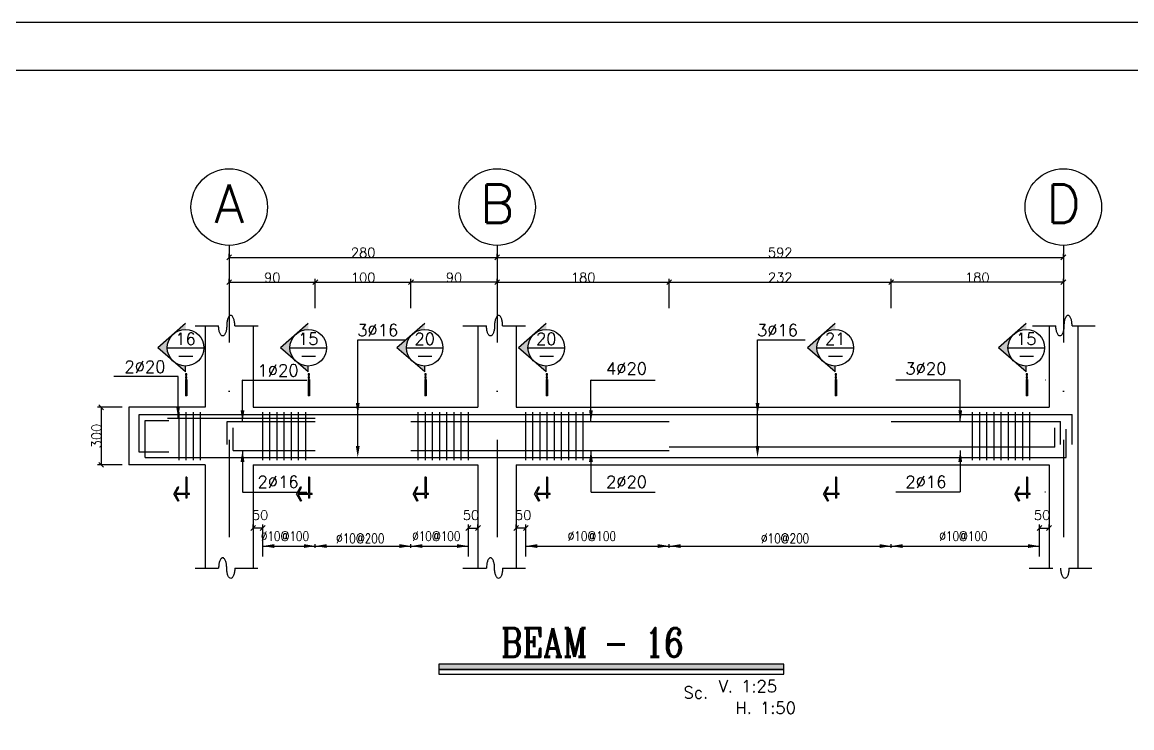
# Model space of a CAD drawing. Header units: millimetres. Extents: x -231 to 30223, y -7037 to 7120.
# Drawn here: x 11619 to 13939, y -1638 to -165 of the extents above; entities that cross this region are included whole.
import ezdxf
from ezdxf.enums import TextEntityAlignment as Align

# ---------------------------------------------------------------- set-up
doc = ezdxf.new("R2010")
doc.units = ezdxf.units.MM
for name, pattern in [('CENTER', [2, 1.25, -0.25, 0.25, -0.25]), ('DASHDOTX2', [50.8, 25.4, -12.7, 0, -12.7]), ('DASHED', [0.75, 0.5, -0.25])]:
    doc.linetypes.add(name, pattern=pattern)
for name, color, linetype in [('2', 2, 'Continuous'), ('3', 3, 'Continuous'), ('44', 150, 'Continuous'), ('5', 7, 'Continuous'), ('ax', 1, 'DASHDOTX2'), ('AXE', 8, 'CENTER'), ('CADR', 2, 'Continuous'), ('COV', 4, 'Continuous'), ('DIM', 1, 'Continuous'), ('DST', 1, 'Continuous'), ('HAT', 4, 'Continuous'), ('KH', 3, 'Continuous'), ('STT', 6, 'Continuous'), ('TEX', 4, 'Continuous'), ('TX', 2, 'Continuous'), ('TX1', 3, 'Continuous')]:
    doc.layers.add(name, color=color, linetype=linetype)
doc.styles.add('RC2', font='ROMANC.SHX', dxfattribs={"height": 25})
doc.styles.add('RC5', font='ROMANC.SHX', dxfattribs={"height": 50})
doc.styles.add('ROMANS', font='romans.shx')
doc.dimstyles.new('SC25', dxfattribs={"dimscale": 0.1, "dimtxt": 200, "dimasz": 0.5, "dimexe": 75, "dimexo": 0, "dimgap": 0, "dimtad": 1, "dimdec": 0, "dimlfac": 2.5, "dimdsep": 46, "dimtxsty": 'ROMANS', "dimblk": 'TIC', "dimcen": 0, "dimclrd": 44, "dimclre": 13, "dimclrt": 62, "dimadec": 0, "dimazin": 0, "dimtfac": 0.925926, "dimtdec": 0, "dimtix": 1, "dimtmove": 2, "dimatfit": 3, "dimldrblk": 'TIC', "dimfxl": 1, "dimtolj": 1, "dimarcsym": 0})
doc.dimstyles.new('SC50', dxfattribs={"dimscale": 0.1, "dimtxt": 200, "dimasz": 0.5, "dimexe": 75, "dimexo": 0, "dimgap": 0, "dimtad": 1, "dimdec": 0, "dimlfac": 0.5, "dimdsep": 46, "dimtxsty": 'ROMANS', "dimblk": 'TIC', "dimcen": 0, "dimclrd": 44, "dimclre": 1, "dimclrt": 62, "dimadec": 0, "dimazin": 0, "dimtfac": 0.925926, "dimtdec": 0, "dimtix": 1, "dimtmove": 2, "dimatfit": 3, "dimldrblk": 'TIC', "dimfxl": 1, "dimtolj": 1, "dimarcsym": 0})

# ---------------------------------------------------------------- blocks, each defined once
blk = doc.blocks.new('A$C588F66C5')
at = {"layer": 'DST'}
for p, q in [((1.5, 4), (431.5, 4)), ((1.5, 4), (431.5, 4)), ((111.5, 0), (111.5, 8)), ((111.5, 0), (111.5, 8)), ((311.5, 0), (311.5, 8)), ((311.5, 0), (311.5, 8)), ((311.5, 0), (311.5, 8)), ((311.5, 0), (311.5, 8)), ((551.5, 4), (1625.5, 4)), ((851.5, 0), (851.5, 8)), ((1315.5, 0), (1315.5, 8))]:
    blk.add_line(p, q, dxfattribs=at)
for points in [[(87.5, 8), (111.5, 4), (87.5, 0)], [(135.5, 8), (111.5, 4), (135.5, 0)], [(287.5, 8), (311.5, 4), (287.5, 0)], [(287.5, 8), (311.5, 4), (287.5, 0)], [(335.5, 8), (311.5, 4), (335.5, 0)], [(335.5, 8), (311.5, 4), (335.5, 0)], [(827.5, 8), (851.5, 4), (827.5, 0)], [(875.5, 8), (851.5, 4), (875.5, 0)], [(1291.5, 8), (1315.5, 4), (1291.5, 0)], [(1339.5, 8), (1315.5, 4), (1339.5, 0)]]:
    blk.add_solid(points, dxfattribs=at)
at = {"layer": 'TX1', "style": 'ROMANS', "width": 0.8}
for s, p in [('%%c10@100', (-2.3, 14.7)), ('%%c10@200', (155.1, 10.1)), ('%%c10@100', (314.1, 14.7)), ('%%c10@100', (639.3, 14.7)), ('%%c10@200', (1043.3, 10.1)), ('%%c10@100', (1416.1, 14.7))]:
    blk.add_text(s, height=20, dxfattribs=at).set_placement(p)
blk = doc.blocks.new('TIC')
blk.add_line((-100, -100), (100, 100))
blk = doc.blocks.new('*D602')
at = {"layer": 'DIM', "color": 1, "lineweight": -2, "transparency": 16777216}
for p, q in [((12232, -707.9), (12232, -700.4)), ((12432, -761.7), (12432, -700.4))]:
    blk.add_line(p, q, dxfattribs=at)
at = {"layer": 'DIM', "color": 44, "lineweight": -2, "transparency": 16777216}
blk.add_line((12232.1, -707.9), (12432, -707.9), dxfattribs=at)
at = {"layer": 'DIM', "color": 44, "lineweight": -2, "transparency": 16777216, "xscale": 0.05, "yscale": 0.05, "zscale": 0.05, "rotation": 180}
blk.add_blockref('TIC', (12232, -707.9), dxfattribs=at)
at = {"layer": 'DIM', "color": 44, "lineweight": -2, "transparency": 16777216, "xscale": 0.05, "yscale": 0.05, "zscale": 0.05}
blk.add_blockref('TIC', (12432, -707.9), dxfattribs=at)
at = {"layer": 'DIM', "color": 62, "transparency": 16777216, "insert": (12332, -697.9), "char_height": 20, "attachment_point": 5, "style": 'ROMANS'}
blk.add_mtext('\\A1;100', dxfattribs=at)
blk = doc.blocks.new('*D603')
at = {"layer": 'DIM', "color": 1, "lineweight": -2, "transparency": 16777216}
for p, q in [((12432, -761.7), (12432, -700.4)), ((12612, -707.9), (12612, -700.4))]:
    blk.add_line(p, q, dxfattribs=at)
at = {"layer": 'DIM', "color": 44, "lineweight": -2, "transparency": 16777216}
blk.add_line((12612, -707.9), (12432.1, -707.9), dxfattribs=at)
at = {"layer": 'DIM', "color": 44, "lineweight": -2, "transparency": 16777216, "xscale": 0.05, "yscale": 0.05, "zscale": 0.05, "rotation": 180}
blk.add_blockref('TIC', (12432, -707.9), dxfattribs=at)
at = {"layer": 'DIM', "color": 44, "lineweight": -2, "transparency": 16777216, "xscale": 0.05, "yscale": 0.05, "zscale": 0.05}
blk.add_blockref('TIC', (12612, -707.9), dxfattribs=at)
at = {"layer": 'DIM', "color": 62, "transparency": 16777216, "insert": (12522, -697.9), "char_height": 20, "attachment_point": 5, "style": 'ROMANS'}
blk.add_mtext('\\A1;90', dxfattribs=at)
blk = doc.blocks.new('*D604')
at = {"layer": 'DIM', "color": 1, "lineweight": -2, "transparency": 16777216}
for p, q in [((12052, -655.9), (12052, -648.4)), ((12612, -655.9), (12612, -648.4))]:
    blk.add_line(p, q, dxfattribs=at)
at = {"layer": 'DIM', "color": 44, "lineweight": -2, "transparency": 16777216}
blk.add_line((12052.1, -655.9), (12612, -655.9), dxfattribs=at)
at = {"layer": 'DIM', "color": 44, "lineweight": -2, "transparency": 16777216, "xscale": 0.05, "yscale": 0.05, "zscale": 0.05, "rotation": 180}
blk.add_blockref('TIC', (12052, -655.9), dxfattribs=at)
at = {"layer": 'DIM', "color": 44, "lineweight": -2, "transparency": 16777216, "xscale": 0.05, "yscale": 0.05, "zscale": 0.05}
blk.add_blockref('TIC', (12612, -655.9), dxfattribs=at)
at = {"layer": 'DIM', "color": 62, "transparency": 16777216, "insert": (12332, -645.9), "char_height": 20, "attachment_point": 5, "style": 'ROMANS'}
blk.add_mtext('\\A1;280', dxfattribs=at)
blk = doc.blocks.new('EEE')
at = {"layer": '5'}
h = blk.add_hatch(color=256, dxfattribs=at)
h.paths.add_polyline_path([(-25.1, 28.8), (-58.1, 0), (-25.1, -28.8, -0.454846)])
h.paths.add_polyline_path([(-25.1, -28.8), (0, -50.6), (0, -38.2, -0.181206)])
h.paths.add_polyline_path([(0, 38.2), (0, 50.6), (-25.1, 28.8, -0.181206)])
h = blk.add_hatch(color=256, dxfattribs=at)
h.paths.add_polyline_path([(2.9, -57.6), (2.9, -54.7), (0, -54.7), (0, -57.6)])
h.paths.add_polyline_path([(0, -63.5), (2.9, -63.5), (2.9, -60.5), (0, -60.5)])
h.paths.add_polyline_path([(2.9, -66.4), (0, -66.4), (0, -100.6), (2.9, -100.6)])
blk.add_hatch(color=256, dxfattribs=at).paths.add_polyline_path([(0.4, -306.8), (0.4, -314.3), (2.9, -314.3), (2.9, -306.8), (8, -306.8), (8, -304.3), (2.9, -304.3), (2.9, -270), (0.4, -270), (0.4, -304.3), (-20.7, -304.3), (-14.1, -291.7), (-16.3, -290.5), (-24.2, -305.6), (-16.3, -320.7), (-14.1, -319.5), (-20.7, -306.8)])
at = {"layer": '2'}
for p, q in [((0, 50.6), (-58.1, 0)), ((0, -50.6), (-58.1, 0)), ((-38.2, 0), (38.2, 0)), ((0, -50.6), (0, -38.2)), ((2.9, -66.4), (0, -66.4)), ((0, -66.4), (0, -100.6)), ((2.9, -66.4), (2.9, -100.6)), ((2.9, -100.6), (0, -100.6)), ((2.9, -270), (0.4, -270)), ((-24.2, -305.6), (-16.3, -290.5)), ((-14.1, -291.7), (-16.3, -290.5)), ((-24.2, -305.6), (-16.3, -320.7)), ((-14.1, -319.5), (-16.3, -320.7)), ((2.9, -314.3), (0.4, -314.3)), ((8, -306.8), (8, -304.3))]:
    blk.add_line(p, q, dxfattribs=at)
for points in [[(0, -57.6), (2.9, -57.6), (2.9, -54.7), (0, -54.7)], [(0, -63.5), (2.9, -63.5), (2.9, -60.5), (0, -60.5)]]:
    blk.add_lwpolyline(points, close=True, dxfattribs=at)
for points in [[(0.4, -270), (0.4, -304.3)], [(2.9, -270), (2.9, -304.3)], [(0.4, -304.3), (-20.7, -304.3), (-14.1, -291.7)], [(0.4, -306.8), (-20.7, -306.8), (-14.1, -319.5)], [(0.4, -306.8), (0.4, -314.3)], [(8, -304.3), (2.9, -304.3)], [(8, -306.8), (2.9, -306.8)], [(2.9, -306.8), (2.9, -314.3)]]:
    blk.add_lwpolyline(points, dxfattribs=at)
blk.add_circle((0, 0), 38.2, dxfattribs=at)
at = {"layer": '3'}
blk.add_line((-13.7, -17.7), (15, -17.7), dxfattribs=at)
at = {"layer": 'TX1', "style": 'ROMANS'}
blk.add_attdef('B', text='', height=25, dxfattribs=at).set_placement((0, 18.7), align=Align.MIDDLE_CENTER)
blk = doc.blocks.new('*D606')
at = {"layer": 'DIM', "color": 13, "lineweight": -2, "transparency": 16777216}
for p, q in [((12102, -1221.3), (12102, -1213.8)), ((12122, -1280.6), (12122, -1213.8))]:
    blk.add_line(p, q, dxfattribs=at)
at = {"layer": 'DIM', "color": 44, "lineweight": -2, "transparency": 16777216}
blk.add_line((12122, -1221.3), (12102.1, -1221.3), dxfattribs=at)
at = {"layer": 'DIM', "color": 44, "lineweight": -2, "transparency": 16777216, "xscale": 0.05, "yscale": 0.05, "zscale": 0.05, "rotation": 180}
blk.add_blockref('TIC', (12102, -1221.3), dxfattribs=at)
at = {"layer": 'DIM', "color": 44, "lineweight": -2, "transparency": 16777216, "xscale": 0.05, "yscale": 0.05, "zscale": 0.05}
blk.add_blockref('TIC', (12122, -1221.3), dxfattribs=at)
at = {"layer": 'DIM', "color": 62, "transparency": 16777216, "insert": (12116.5, -1194.3), "char_height": 20, "attachment_point": 5, "style": 'ROMANS'}
blk.add_mtext('\\A1;50', dxfattribs=at)
blk = doc.blocks.new('*D608')
at = {"layer": 'DIM', "color": 13, "lineweight": -2, "transparency": 16777216}
for p, q in [((11828.4, -969.1), (11776.9, -969.1)), ((11828.4, -1089.1), (11776.9, -1089.1))]:
    blk.add_line(p, q, dxfattribs=at)
at = {"layer": 'DIM', "color": 44, "lineweight": -2, "transparency": 16777216}
blk.add_line((11784.4, -969.1), (11784.4, -1089), dxfattribs=at)
at = {"layer": 'DIM', "color": 44, "lineweight": -2, "transparency": 16777216, "xscale": 0.05, "yscale": 0.05, "zscale": 0.05}
for p, rotation in [((11784.4, -969.1), 90), ((11784.4, -1089.1), 270)]:
    blk.add_blockref('TIC', p, dxfattribs=dict(at, rotation=rotation))
at = {"layer": 'DIM', "color": 62, "transparency": 16777216, "insert": (11774.4, -1029.1), "char_height": 20, "attachment_point": 5, "rotation": 90, "style": 'ROMANS'}
blk.add_mtext('\\A1;300', dxfattribs=at)
blk = doc.blocks.new('*D609')
at = {"layer": 'DIM', "color": 1, "lineweight": -2, "transparency": 16777216}
for p, q in [((12052, -707.9), (12052, -700.4)), ((12232, -761.7), (12232, -700.4))]:
    blk.add_line(p, q, dxfattribs=at)
at = {"layer": 'DIM', "color": 44, "lineweight": -2, "transparency": 16777216}
blk.add_line((12052.1, -707.9), (12232, -707.9), dxfattribs=at)
at = {"layer": 'DIM', "color": 44, "lineweight": -2, "transparency": 16777216, "xscale": 0.05, "yscale": 0.05, "zscale": 0.05, "rotation": 180}
blk.add_blockref('TIC', (12052, -707.9), dxfattribs=at)
at = {"layer": 'DIM', "color": 44, "lineweight": -2, "transparency": 16777216, "xscale": 0.05, "yscale": 0.05, "zscale": 0.05}
blk.add_blockref('TIC', (12232, -707.9), dxfattribs=at)
at = {"layer": 'DIM', "color": 62, "transparency": 16777216, "insert": (12142, -697.9), "char_height": 20, "attachment_point": 5, "style": 'ROMANS'}
blk.add_mtext('\\A1;90', dxfattribs=at)
blk = doc.blocks.new('*D610')
at = {"layer": 'DIM', "color": 13, "lineweight": -2, "transparency": 16777216}
for p, q in [((12652, -1221.3), (12652, -1213.8)), ((12672, -1280.6), (12672, -1213.8))]:
    blk.add_line(p, q, dxfattribs=at)
at = {"layer": 'DIM', "color": 44, "lineweight": -2, "transparency": 16777216}
blk.add_line((12672, -1221.3), (12652.1, -1221.3), dxfattribs=at)
at = {"layer": 'DIM', "color": 44, "lineweight": -2, "transparency": 16777216, "xscale": 0.05, "yscale": 0.05, "zscale": 0.05, "rotation": 180}
blk.add_blockref('TIC', (12652, -1221.3), dxfattribs=at)
at = {"layer": 'DIM', "color": 44, "lineweight": -2, "transparency": 16777216, "xscale": 0.05, "yscale": 0.05, "zscale": 0.05}
blk.add_blockref('TIC', (12672, -1221.3), dxfattribs=at)
at = {"layer": 'DIM', "color": 62, "transparency": 16777216, "insert": (12666.5, -1194.3), "char_height": 20, "attachment_point": 5, "style": 'ROMANS'}
blk.add_mtext('\\A1;50', dxfattribs=at)
blk = doc.blocks.new('*D611')
at = {"layer": 'DIM', "color": 13, "lineweight": -2, "transparency": 16777216}
for p, q in [((12552, -1280.6), (12552, -1213.8)), ((12572, -1221.3), (12572, -1213.8))]:
    blk.add_line(p, q, dxfattribs=at)
at = {"layer": 'DIM', "color": 44, "lineweight": -2, "transparency": 16777216}
blk.add_line((12552.1, -1221.3), (12572, -1221.3), dxfattribs=at)
at = {"layer": 'DIM', "color": 44, "lineweight": -2, "transparency": 16777216, "xscale": 0.05, "yscale": 0.05, "zscale": 0.05, "rotation": 180}
blk.add_blockref('TIC', (12552, -1221.3), dxfattribs=at)
at = {"layer": 'DIM', "color": 44, "lineweight": -2, "transparency": 16777216, "xscale": 0.05, "yscale": 0.05, "zscale": 0.05}
blk.add_blockref('TIC', (12572, -1221.3), dxfattribs=at)
at = {"layer": 'DIM', "color": 62, "transparency": 16777216, "insert": (12557.5, -1194.3), "char_height": 20, "attachment_point": 5, "style": 'ROMANS'}
blk.add_mtext('\\A1;50', dxfattribs=at)
blk = doc.blocks.new('*D612')
at = {"layer": 'DIM', "color": 13, "lineweight": -2, "transparency": 16777216}
for p, q in [((13746, -1280.6), (13746, -1213.8)), ((13766, -1221.3), (13766, -1213.8))]:
    blk.add_line(p, q, dxfattribs=at)
at = {"layer": 'DIM', "color": 44, "lineweight": -2, "transparency": 16777216}
blk.add_line((13746.1, -1221.3), (13766, -1221.3), dxfattribs=at)
at = {"layer": 'DIM', "color": 44, "lineweight": -2, "transparency": 16777216, "xscale": 0.05, "yscale": 0.05, "zscale": 0.05, "rotation": 180}
blk.add_blockref('TIC', (13746, -1221.3), dxfattribs=at)
at = {"layer": 'DIM', "color": 44, "lineweight": -2, "transparency": 16777216, "xscale": 0.05, "yscale": 0.05, "zscale": 0.05}
blk.add_blockref('TIC', (13766, -1221.3), dxfattribs=at)
at = {"layer": 'DIM', "color": 62, "transparency": 16777216, "insert": (13751.5, -1194.3), "char_height": 20, "attachment_point": 5, "style": 'ROMANS'}
blk.add_mtext('\\A1;50', dxfattribs=at)
blk = doc.blocks.new('*D613')
at = {"layer": 'DIM', "color": 1, "lineweight": -2, "transparency": 16777216}
for p, q in [((12972, -761.7), (12972, -700.4)), ((13436, -761.7), (13436, -700.4))]:
    blk.add_line(p, q, dxfattribs=at)
at = {"layer": 'DIM', "color": 44, "lineweight": -2, "transparency": 16777216}
blk.add_line((12972.1, -707.9), (13436, -707.9), dxfattribs=at)
at = {"layer": 'DIM', "color": 44, "lineweight": -2, "transparency": 16777216, "xscale": 0.05, "yscale": 0.05, "zscale": 0.05, "rotation": 180}
blk.add_blockref('TIC', (12972, -707.9), dxfattribs=at)
at = {"layer": 'DIM', "color": 44, "lineweight": -2, "transparency": 16777216, "xscale": 0.05, "yscale": 0.05, "zscale": 0.05}
blk.add_blockref('TIC', (13436, -707.9), dxfattribs=at)
at = {"layer": 'DIM', "color": 62, "transparency": 16777216, "insert": (13204, -697.9), "char_height": 20, "attachment_point": 5, "style": 'ROMANS'}
blk.add_mtext('\\A1;232', dxfattribs=at)
blk = doc.blocks.new('*D614')
at = {"layer": 'DIM', "color": 1, "lineweight": -2, "transparency": 16777216}
for p, q in [((12612, -655.9), (12612, -648.4)), ((13796, -655.9), (13796, -648.4))]:
    blk.add_line(p, q, dxfattribs=at)
at = {"layer": 'DIM', "color": 44, "lineweight": -2, "transparency": 16777216}
blk.add_line((12612.1, -655.9), (13796, -655.9), dxfattribs=at)
at = {"layer": 'DIM', "color": 44, "lineweight": -2, "transparency": 16777216, "xscale": 0.05, "yscale": 0.05, "zscale": 0.05, "rotation": 180}
blk.add_blockref('TIC', (12612, -655.9), dxfattribs=at)
at = {"layer": 'DIM', "color": 44, "lineweight": -2, "transparency": 16777216, "xscale": 0.05, "yscale": 0.05, "zscale": 0.05}
blk.add_blockref('TIC', (13796, -655.9), dxfattribs=at)
at = {"layer": 'DIM', "color": 62, "transparency": 16777216, "insert": (13204, -645.9), "char_height": 20, "attachment_point": 5, "style": 'ROMANS'}
blk.add_mtext('\\A1;592', dxfattribs=at)
blk = doc.blocks.new('*D615')
at = {"layer": 'DIM', "color": 1, "lineweight": -2, "transparency": 16777216}
for p, q in [((12612, -707.9), (12612, -700.4)), ((12972, -761.7), (12972, -700.4))]:
    blk.add_line(p, q, dxfattribs=at)
at = {"layer": 'DIM', "color": 44, "lineweight": -2, "transparency": 16777216}
blk.add_line((12612.1, -707.9), (12972, -707.9), dxfattribs=at)
at = {"layer": 'DIM', "color": 44, "lineweight": -2, "transparency": 16777216, "xscale": 0.05, "yscale": 0.05, "zscale": 0.05, "rotation": 180}
blk.add_blockref('TIC', (12612, -707.9), dxfattribs=at)
at = {"layer": 'DIM', "color": 44, "lineweight": -2, "transparency": 16777216, "xscale": 0.05, "yscale": 0.05, "zscale": 0.05}
blk.add_blockref('TIC', (12972, -707.9), dxfattribs=at)
at = {"layer": 'DIM', "color": 62, "transparency": 16777216, "insert": (12792, -697.9), "char_height": 20, "attachment_point": 5, "style": 'ROMANS'}
blk.add_mtext('\\A1;180', dxfattribs=at)
blk = doc.blocks.new('*D616')
at = {"layer": 'DIM', "color": 1, "lineweight": -2, "transparency": 16777216}
for p, q in [((13436, -761.7), (13436, -700.4)), ((13796, -707.9), (13796, -700.4))]:
    blk.add_line(p, q, dxfattribs=at)
at = {"layer": 'DIM', "color": 44, "lineweight": -2, "transparency": 16777216}
blk.add_line((13796, -707.9), (13436.1, -707.9), dxfattribs=at)
at = {"layer": 'DIM', "color": 44, "lineweight": -2, "transparency": 16777216, "xscale": 0.05, "yscale": 0.05, "zscale": 0.05, "rotation": 180}
blk.add_blockref('TIC', (13436, -707.9), dxfattribs=at)
at = {"layer": 'DIM', "color": 44, "lineweight": -2, "transparency": 16777216, "xscale": 0.05, "yscale": 0.05, "zscale": 0.05}
blk.add_blockref('TIC', (13796, -707.9), dxfattribs=at)
at = {"layer": 'DIM', "color": 62, "transparency": 16777216, "insert": (13616, -697.9), "char_height": 20, "attachment_point": 5, "style": 'ROMANS'}
blk.add_mtext('\\A1;180', dxfattribs=at)

msp = doc.modelspace()

# ---------------------------------------------------------------- linework, layer by layer
at = {"layer": '2'}
for centre in [(12052.015169, -550.855291), (12612.015169, -550.855291), (13796.015168, -550.855291)]:
    msp.add_circle(centre, 80, dxfattribs=at)
at = {"layer": '3'}
for points in [[(13211.819321, -1505.892694), (12490.460107, -1505.892694), (12490.460107, -1516.554095), (13211.819321, -1516.554095)], [(13211.819321, -1516.554095), (12490.460107, -1516.554095), (12490.460107, -1526.149352), (13211.819321, -1526.149352)]]:
    msp.add_lwpolyline(points, close=True, dxfattribs=at)
msp.add_trace([(12490.460107, -1505.892694), (12490.460107, -1516.554095), (13211.819321, -1505.892694), (13211.819321, -1516.554095)], dxfattribs=at)
at = {"layer": 'ax', "ltscale": 8}
for p, q in [((12052.015169, -630.855291), (12052.015169, -1324.803237)), ((12612.015169, -630.855291), (12612.015169, -1324.803237)), ((13796.015168, -630.855291), (13796.015168, -1324.803237))]:
    msp.add_line(p, q, dxfattribs=at)
at = {"layer": 'CADR', "color": 15}
msp.add_lwpolyline([(17672.062068, -164.718698), (17672.062068, -6104.718698), (9262.062068, -6104.718698), (9262.062068, -164.718698), (17672.062068, -164.718698)], dxfattribs=at)
at = {"layer": 'CADR'}
msp.add_lwpolyline([(17572.062068, -264.718698), (17572.062068, -6004.718698), (9462.062068, -6004.718698), (9462.062068, -264.718698)], close=True, dxfattribs=at)
at = {"layer": 'COV'}
for p, q in [((12002.015169, -798.579865), (12002.015169, -969.061271)), ((12102.015169, -798.579865), (12102.015169, -969.061271)), ((12572.015169, -798.579865), (12572.015169, -969.061271)), ((12652.015169, -798.579865), (12652.015169, -969.061271)), ((13766.015168, -798.579865), (13766.015168, -969.061271)), ((13826.015168, -798.579865), (13826.015168, -1304.987549)), ((12002.015169, -969.061271), (11842.015169, -969.061271)), ((11842.015169, -969.061271), (11842.015169, -1089.061271)), ((12102.015169, -969.061271), (12572.015169, -969.061271)), ((12652.015169, -969.061271), (13766.015168, -969.061271)), ((12002.015169, -1089.061271), (11842.015169, -1089.061271)), ((12002.015169, -1089.061271), (12002.015169, -1304.987549)), ((12102.015169, -1089.061271), (12572.015169, -1089.061271)), ((12102.015169, -1089.061271), (12102.015169, -1304.987549)), ((12572.015169, -1089.061271), (12572.015169, -1304.987549)), ((12652.015169, -1089.061271), (12652.015169, -1304.987549)), ((12652.015169, -1089.061271), (13766.015168, -1089.061271)), ((13766.015168, -1089.061271), (13766.015168, -1304.987549))]:
    msp.add_line(p, q, dxfattribs=at)
at = {"layer": 'DST'}
for p, q in [((11980.742169, -798.579865), (12029.842509, -798.579865)), ((12063.659319, -798.579865), (12112.759659, -798.579865)), ((12540.742169, -798.579865), (12589.842509, -798.579865)), ((12623.659319, -798.579865), (12671.701602, -798.579865)), ((13731.185769, -798.579865), (13780.286109, -798.579865)), ((13814.102919, -798.579865), (13862.145202, -798.579865)), ((12320.743727, -984.061271), (12320.743727, -827.925986)), ((12320.743727, -827.925986), (12420.66626, -827.925986)), ((13156.533245, -984.061271), (13156.533245, -827.925986)), ((13156.533245, -827.925986), (13256.455777, -827.925986)), ((11944.58979, -904.444723), (11810.461542, -904.444723)), ((11945.08979, -991.424801), (11945.08979, -904.944723)), ((12079.71835, -999.061271), (12079.71835, -912.581192)), ((12080.21835, -912.081192), (12214.346598, -912.081192)), ((12320.743727, -1050.061271), (12320.743727, -905.993628)), ((12808.231507, -999.061271), (12808.231507, -912.581192)), ((12808.731507, -912.081192), (12942.859755, -912.081192)), ((13156.533245, -1050.061271), (13156.533245, -905.993628)), ((13579.883368, -912.081192), (13445.75512, -912.081192)), ((13580.383368, -999.061271), (13580.383368, -912.581192)), ((12079.71835, -1059.061271), (12079.71835, -1145.541349)), ((12808.231507, -1059.061271), (12808.231507, -1145.541349)), ((13580.383368, -1059.061271), (13580.383368, -1145.541349)), ((12080.21835, -1146.041349), (12214.346598, -1146.041349)), ((12808.731507, -1146.041349), (12942.859755, -1146.041349)), ((13579.883368, -1146.041349), (13445.75512, -1146.041349)), ((12122.015169, -1262.920134), (12122.015169, -1254.920134)), ((12552.015169, -1262.920134), (12552.015169, -1254.920134)), ((12672.015169, -1262.920134), (12672.015169, -1254.920134)), ((13746.015168, -1262.920134), (13746.015168, -1254.920134)), ((11980.742169, -1304.987549), (12029.842509, -1304.987549)), ((12063.659319, -1304.987549), (12111.701602, -1304.987549)), ((12540.742169, -1304.987549), (12589.842509, -1304.987549)), ((12623.659319, -1304.987549), (12671.701602, -1304.987549)), ((13724.742168, -1304.987549), (13773.842508, -1304.987549)), ((13807.659318, -1304.987549), (13855.701601, -1304.987549))]:
    msp.add_line(p, q, dxfattribs=at)
for points in [[(12063.659319, -798.579865, 0.0403680359), (12062.949678, -789.804557, 0.0533262152), (12061.18314, -783.369956, 0.0964678183), (12057.913875, -778.23366, 0.2057382443), (12055.205116, -777.069806, 0.2057382443), (12052.496357, -778.23366, 0.0964678183), (12049.227093, -783.369956, 0.0533262152), (12047.460554, -789.804557, 0.0403680359), (12046.750914, -798.579865, 0.0403680359)], [(12623.659319, -798.579865, 0.0403680359), (12622.949678, -789.804557, 0.0533262152), (12621.18314, -783.369956, 0.0964678183), (12617.913875, -778.23366, 0.2057382443), (12615.205116, -777.069806, 0.2057382443), (12612.496357, -778.23366, 0.0964678183), (12609.227093, -783.369956, 0.0533262152), (12607.460554, -789.804557, 0.0403680359), (12606.750914, -798.579865, 0.0403680359)], [(13814.102919, -798.579865, 0.0403680359), (13813.393279, -789.804557, 0.0533262152), (13811.626741, -783.369956, 0.0964678183), (13808.357476, -778.23366, 0.2057382443), (13805.648717, -777.069806, 0.2057382443), (13802.939958, -778.23366, 0.0964678183), (13799.670693, -783.369956, 0.0533262152), (13797.904155, -789.804557, 0.0403680359), (13797.194514, -798.579865, 0.0403680359)], [(12046.750914, -798.579865, -0.0403680359), (12046.041274, -807.355172, -0.0533262152), (12044.274735, -813.789774, -0.0964678183), (12041.005471, -818.92607, -0.2057382443), (12038.296712, -820.089924, -0.2057382443), (12035.587953, -818.92607, -0.0964678183), (12032.318688, -813.789774, -0.0533262152), (12030.552149, -807.355172, -0.0403680359), (12029.842509, -798.579865, -0.0403680359)], [(12606.750914, -798.579865, -0.0403680359), (12606.041274, -807.355172, -0.0533262152), (12604.274735, -813.789774, -0.0964678183), (12601.005471, -818.92607, -0.2057382443), (12598.296712, -820.089924, -0.2057382443), (12595.587953, -818.92607, -0.0964678183), (12592.318688, -813.789774, -0.0533262152), (12590.552149, -807.355172, -0.0403680359), (12589.842509, -798.579865, -0.0403680359)], [(13797.194514, -798.579865, -0.0403680359), (13796.484874, -807.355172, -0.0533262152), (13794.718336, -813.789774, -0.0964678183), (13791.449071, -818.92607, -0.2057382443), (13788.740312, -820.089924, -0.2057382443), (13786.031553, -818.92607, -0.0964678183), (13782.762288, -813.789774, -0.0533262152), (13780.99575, -807.355172, -0.0403680359), (13780.286109, -798.579865, -0.0403680359)], [(12046.750914, -1304.987549, 0.0403680359), (12046.041274, -1296.212241, 0.0533262152), (12044.274735, -1289.77764, 0.0964678183), (12041.005471, -1284.641344, 0.2057382443), (12038.296712, -1283.47749, 0.2057382443), (12035.587953, -1284.641344, 0.0964678183), (12032.318688, -1289.77764, 0.0533262152), (12030.552149, -1296.212241, 0.0403680359), (12029.842509, -1304.987549, 0.0403680359)], [(12606.750914, -1304.987549, 0.0403680359), (12606.041274, -1296.212241, 0.0533262152), (12604.274735, -1289.77764, 0.0964678183), (12601.005471, -1284.641344, 0.2057382443), (12598.296712, -1283.47749, 0.2057382443), (12595.587953, -1284.641344, 0.0964678183), (12592.318688, -1289.77764, 0.0533262152), (12590.552149, -1296.212241, 0.0403680359), (12589.842509, -1304.987549, 0.0403680359)], [(12063.659319, -1304.987549, -0.0403680359), (12062.949678, -1313.762857, -0.0533262152), (12061.18314, -1320.197458, -0.0964678183), (12057.913875, -1325.333754, -0.2057382443), (12055.205116, -1326.497608, -0.2057382443), (12052.496357, -1325.333754, -0.0964678183), (12049.227093, -1320.197458, -0.0533262152), (12047.460554, -1313.762857, -0.0403680359), (12046.750914, -1304.987549, -0.0403680359)], [(12623.659319, -1304.987549, -0.0403680359), (12622.949678, -1313.762857, -0.0533262152), (12621.18314, -1320.197458, -0.0964678183), (12617.913875, -1325.333754, -0.2057382443), (12615.205116, -1326.497608, -0.2057382443), (12612.496357, -1325.333754, -0.0964678183), (12609.227093, -1320.197458, -0.0533262152), (12607.460554, -1313.762857, -0.0403680359), (12606.750914, -1304.987549, -0.0403680359)], [(13807.659318, -1304.987549, -0.0403680359), (13806.949678, -1313.762857, -0.0533262152), (13805.18314, -1320.197458, -0.0964678183), (13801.913875, -1325.333754, -0.2057382443), (13799.205116, -1326.497608, -0.2057382443), (13796.496357, -1325.333754, -0.0964678183), (13793.227092, -1320.197458, -0.0533262152), (13791.460554, -1313.762857, -0.0403680359), (13790.750913, -1304.987549, -0.0403680359)]]:
    msp.add_lwpolyline(points, format="xyb", dxfattribs=at)
for centre, start, end in [((11944.58979, -904.944723), 0, 90), ((12080.21835, -912.581192), 90, 180), ((12808.731507, -912.581192), 90, 180), ((13757.811988, -912.581192), 0, 90), ((12080.21835, -1145.541349), 180, 270), ((12808.731507, -1145.541349), 180, 270), ((13757.811988, -1145.541349), 270, 0)]:
    msp.add_arc(centre, 0.5, start, end, dxfattribs=at)
for points in [[(11949.08979, -967.424801), (11945.08979, -991.424801), (11941.08979, -967.424801)], [(12316.743727, -960.061271), (12320.743727, -984.061271), (12324.743727, -960.061271)], [(13152.533245, -960.061271), (13156.533245, -984.061271), (13160.533245, -960.061271)], [(12075.71835, -975.061271), (12079.71835, -999.061271), (12083.71835, -975.061271)], [(12804.231507, -975.061271), (12808.231507, -999.061271), (12812.231507, -975.061271)], [(13584.383368, -975.061271), (13580.383368, -999.061271), (13576.383368, -975.061271)], [(12075.71835, -1083.061271), (12079.71835, -1059.061271), (12083.71835, -1083.061271)], [(12316.743727, -1050.061271), (12320.743727, -1074.061271), (12324.743727, -1050.061271)], [(12804.231507, -1083.061271), (12808.231507, -1059.061271), (12812.231507, -1083.061271)], [(13152.533245, -1050.061271), (13156.533245, -1074.061271), (13160.533245, -1050.061271)], [(13584.383368, -1083.061271), (13580.383368, -1059.061271), (13576.383368, -1083.061271)], [(12146.015169, -1254.920134), (12122.015169, -1258.920134), (12146.015169, -1262.920134)], [(12528.015169, -1254.920134), (12552.015169, -1258.920134), (12528.015169, -1262.920134)], [(12696.015169, -1254.920134), (12672.015169, -1258.920134), (12696.015169, -1262.920134)], [(13722.015168, -1254.920134), (13746.015168, -1258.920134), (13722.015168, -1262.920134)]]:
    msp.add_solid(points, dxfattribs=at)
at = {"layer": 'KH'}
for p, q in [((11947.015169, -1079.58809), (11947.015169, -979.061271)), ((11962.015169, -1079.58809), (11962.015169, -979.061271)), ((11977.015169, -1079.58809), (11977.015169, -979.061271)), ((11992.015169, -1079.58809), (11992.015169, -979.061271)), ((12122.015169, -1079.58809), (12122.015169, -979.061271)), ((12137.015169, -1079.58809), (12137.015169, -979.061271)), ((12152.015169, -1079.58809), (12152.015169, -979.061271)), ((12167.015169, -1079.58809), (12167.015169, -979.061271)), ((12182.015169, -1079.58809), (12182.015169, -979.061271)), ((12197.015169, -1079.58809), (12197.015169, -979.061271)), ((12212.015169, -1079.58809), (12212.015169, -979.061271)), ((12447.015169, -1079.58809), (12447.015169, -979.061271)), ((12462.015169, -1079.58809), (12462.015169, -979.061271)), ((12477.015169, -1079.58809), (12477.015169, -979.061271)), ((12492.015169, -1079.58809), (12492.015169, -979.061271)), ((12507.015169, -1079.58809), (12507.015169, -979.061271)), ((12522.015169, -1079.58809), (12522.015169, -979.061271)), ((12537.015169, -1079.58809), (12537.015169, -979.061271)), ((12552.015169, -1079.58809), (12552.015169, -979.061271)), ((12672.015169, -1079.58809), (12672.015169, -979.061271)), ((12687.015169, -1079.58809), (12687.015169, -979.061271)), ((12702.015169, -1079.58809), (12702.015169, -979.061271)), ((12717.015169, -1079.58809), (12717.015169, -979.061271)), ((12732.015169, -1079.58809), (12732.015169, -979.061271)), ((12747.015169, -1079.58809), (12747.015169, -979.061271)), ((12762.015169, -1079.58809), (12762.015169, -979.061271)), ((12762.015169, -1079.58809), (12762.015169, -979.061271)), ((12777.015169, -1079.58809), (12777.015169, -979.061271)), ((12792.015169, -1079.58809), (12792.015169, -979.061271)), ((13606.015168, -1079.58809), (13606.015168, -979.061271)), ((13621.015168, -1079.58809), (13621.015168, -979.061271)), ((13636.015168, -1079.58809), (13636.015168, -979.061271)), ((13651.015168, -1079.58809), (13651.015168, -979.061271)), ((13666.015168, -1079.58809), (13666.015168, -979.061271)), ((13681.015168, -1079.58809), (13681.015168, -979.061271)), ((13696.015168, -1079.58809), (13696.015168, -979.061271)), ((13711.015168, -1079.58809), (13711.015168, -979.061271)), ((13726.015168, -1079.58809), (13726.015168, -979.061271))]:
    msp.add_line(p, q, dxfattribs=at)
at = {"layer": 'STT'}
for p, q in [((11864.015169, -984.061271), (13814.015168, -984.061271)), ((11864.015169, -1062.998114), (11864.015169, -984.061271)), ((11864.015169, -1046.870769), (11864.015169, -984.061271)), ((11876.015169, -996.645906), (11926.015169, -996.645906)), ((11876.015169, -1074.061271), (11876.015169, -996.645906)), ((11922.936388, -991.424801), (12232.015169, -991.424801)), ((13814.015168, -1046.870769), (13814.015168, -984.061271)), ((11876.015169, -1074.061271), (11876.015169, -1014.690867)), ((12048.015169, -999.061271), (12232.015169, -999.061271)), ((12048.015169, -1046.870769), (12048.015169, -999.061271)), ((12060.015169, -1059.58809), (12060.015169, -1011.778591)), ((12432.015169, -999.061271), (12972.015169, -999.061271)), ((13436.015168, -999.061271), (13790.015168, -999.061271)), ((13778.015168, -1052.589038), (13778.015168, -1011.778591)), ((13790.015168, -1046.870769), (13790.015168, -999.061271)), ((13802.015168, -1074.061271), (13802.015168, -1014.690867)), ((11926.015169, -1062.998114), (11864.015169, -1062.998114)), ((12060.015169, -1059.58809), (12232.015169, -1059.58809)), ((12432.015169, -1059.58809), (12972.015169, -1059.58809)), ((13778.015168, -1052.589038), (12972.015169, -1052.589038)), ((11876.015169, -1074.061271), (13802.015168, -1074.061271))]:
    msp.add_line(p, q, dxfattribs=at)

# ---------------------------------------------------------------- block references
at = {"layer": 'AXE', "color": 190, "linetype": 'DASHED'}
msp.add_blockref('A$C588F66C5', (12120.488116, -1262.920132), dxfattribs=at)
at = {"layer": 'HAT'}
for p, values in [((11960.655537, -844.65749), {'B': '16'}), ((12217.172499, -844.65749), {'B': '15'}), ((12460.701236, -844.65749), {'B': '20'}), ((12714.785284, -844.65749), {'B': '20'}), ((13318.952102, -844.65749), {'B': '21'}), ((13718.339177, -844.65749), {'B': '15'})]:
    msp.add_blockref('EEE', p, dxfattribs=at).add_auto_attribs(values)

# ---------------------------------------------------------------- texts
at = {"layer": '44', "style": 'RC5', "width": 0.8}
msp.add_text('BEAM - 16', height=60, dxfattribs=at).set_placement((12619.833984, -1490.268096))
at = {"layer": 'TEX', "color": 2, "style": 'RC2'}
for s, p in [('Sc. ', (13001.86315, -1577.271559)), ('V. 1:25', (13075.225273, -1564.27117)), ('H. 1:50', (13110.318317, -1609.149082))]:
    msp.add_text(s, height=25, dxfattribs=at).set_placement(p)
at = {"layer": 'TX', "style": 'ROMANS'}
for s, p in [('A', (12052.015169, -543.9833)), ('B', (12612.015169, -543.9833)), ('D', (13796.015168, -543.9833))]:
    msp.add_text(s, height=80, dxfattribs=at).set_placement(p, align=Align.MIDDLE)
at = {"layer": 'TX1', "style": 'ROMANS'}
for s, p in [('3%%C16', (12319.646325, -820.338495)), ('3%%C16', (13155.435842, -820.338495)), ('2%%C20', (11832.946589, -896.857232)), ('1%%C20', (12111.239824, -904.493701)), ('4%%C20', (12839.752982, -900.47551)), ('3%%C20', (13465.725791, -900.47551)), ('2%%C16', (12111.239824, -1137.244228)), ('2%%C20', (12839.752982, -1137.244228)), ('2%%C16', (13465.725791, -1137.244228))]:
    msp.add_text(s, height=25, dxfattribs=at).set_placement(p)

# ---------------------------------------------------------------- dimensions: what is measured, and where the dimension line sits
at = {"layer": 'DIM'}
for base, p1, p2, picture, middle in [((12612.015169, -655.855291), (12052.015169, -655.855291), (12612.015169, -655.855291), '*D604', (12332.015169, -645.855291)), ((13796.015168, -655.855291), (12612.015169, -655.855291), (13796.015168, -655.855291), '*D614', (13204.015169, -645.855291)), ((12232.015169, -707.933005), (12052.015169, -707.933005), (12232.015169, -761.749308), '*D609', (12142.015169, -697.933005)), ((12432.015169, -707.933005), (12232.015169, -707.933005), (12432.015169, -761.749308), '*D602', (12332.015169, -697.933005)), ((12972.015169, -707.933005), (12612.015169, -707.933005), (12972.015169, -761.749308), '*D615', (12792.015169, -697.933005)), ((13436.015168, -707.933005), (12972.015169, -761.749308), (13436.015168, -761.749308), '*D613', (13204.015169, -697.933005))]:
    dim = msp.add_linear_dim(base=base, p1=p1, p2=p2, dimstyle='SC50', dxfattribs=at)
    dim.commit()
    dim.dimension.update_dxf_attribs({"geometry": picture, "text_midpoint": middle})
for base, p1, p2, angle, dimstyle, picture, middle in [((12432.015169, -707.933005), (12612.015169, -707.933005), (12432.015169, -761.749308), 180, 'SC50', '*D603', (12522.015169, -697.933005)), ((13436.015168, -707.933005), (13796.015168, -707.933005), (13436.015168, -761.749308), 180, 'SC50', '*D616', (13616.015168, -697.933005)), ((11784.412271, -1089.061271), (11828.412271, -969.061271), (11828.412271, -1089.061271), 90, 'SC25', '*D608', (11774.412271, -1029.061271))]:
    dim = msp.add_linear_dim(base=base, p1=p1, p2=p2, angle=angle, dimstyle=dimstyle, dxfattribs=at)
    dim.commit()
    dim.dimension.update_dxf_attribs({"geometry": picture, "text_midpoint": middle})
for base, p1, p2, picture, middle in [((12102.015169, -1221.315545), (12122.015169, -1280.64684), (12102.015169, -1221.315545), '*D606', (12116.490828, -1194.315545)), ((12652.015169, -1221.315545), (12672.015169, -1280.64684), (12652.015169, -1221.315545), '*D610', (12666.490828, -1194.315545))]:
    dim = msp.add_linear_dim(base=base, p1=p1, p2=p2, dimstyle='SC25', dxfattribs=at)
    dim.commit()
    dim.dimension.update_dxf_attribs({"geometry": picture, "text_midpoint": middle, "dimtype": 160})
for base, p1, p2, picture, middle in [((12572.015169, -1221.315545), (12552.015169, -1280.64684), (12572.015169, -1221.315545), '*D611', (12557.53951, -1194.315545)), ((13766.015168, -1221.315545), (13746.015168, -1280.64684), (13766.015168, -1221.315545), '*D612', (13751.539509, -1194.315545))]:
    dim = msp.add_linear_dim(base=base, p1=p1, p2=p2, angle=180, dimstyle='SC25', dxfattribs=at)
    dim.commit()
    dim.dimension.update_dxf_attribs({"geometry": picture, "text_midpoint": middle, "dimtype": 160})

doc.saveas('drawing.dxf')
